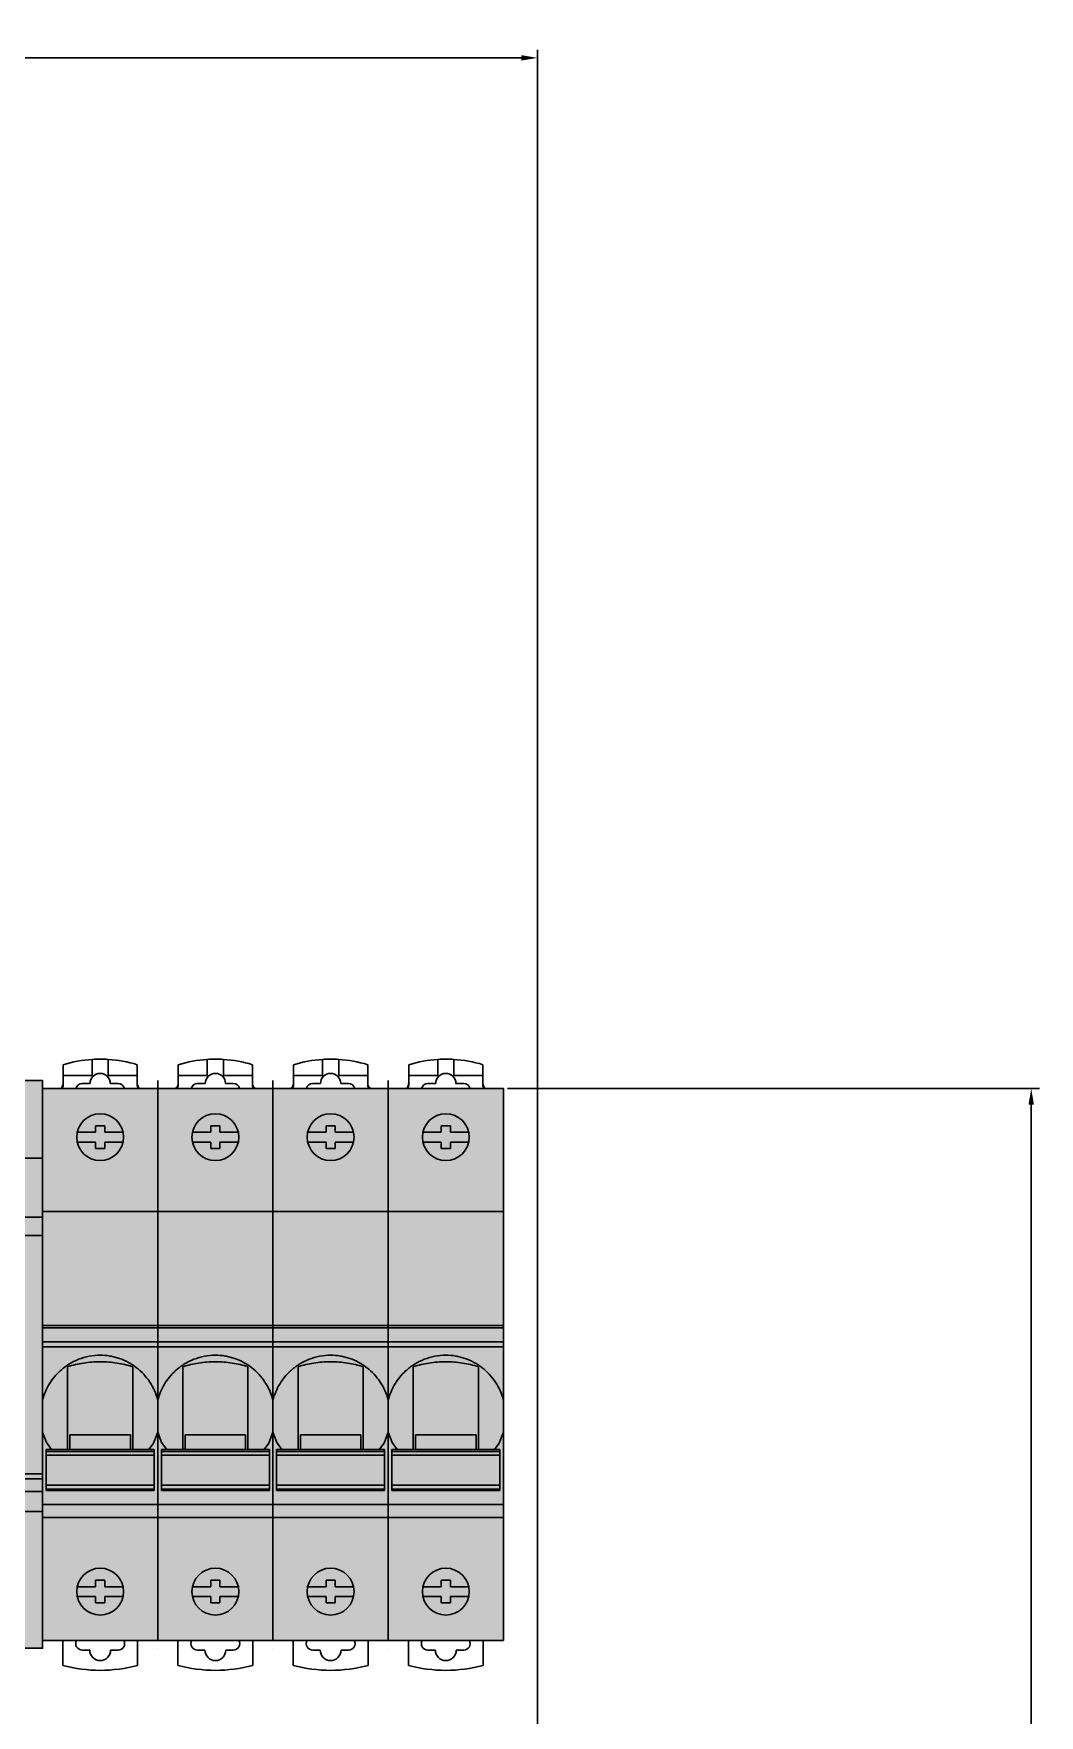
# Model space of a CAD drawing. Extents: x -20 to 1437, y -5898 to 436.
# Drawn here: x 937.3 to 1091.8, y 178.1 to 436.5 of the extents above; entities that cross this region are included whole.
import ezdxf

# ---------------------------------------------------------------- set-up
doc = ezdxf.new("R2010")
doc.units = 0
for name, color, linetype in [('HIDDEN', 7, 'Continuous'), ('SYMS', 7, 'Continuous'), ('THICK', 7, 'Continuous')]:
    doc.layers.add(name, color=color, linetype=linetype)
doc.dimstyles.new('ISO-25', dxfattribs={"dimtxt": 2.5, "dimasz": 2.5, "dimexe": 1.25, "dimexo": 0.625, "dimtad": 1, "dimtxsty": 'Standard', "dimcen": 2.5, "dimadec": 0, "dimazin": 0, "dimtfac": 1, "dimtmove": 0, "dimatfit": 3, "dimfxl": 1, "dimarcsym": 0})

# ---------------------------------------------------------------- blocks, each defined once
blk = doc.blocks.new('*D43')
at = {"layer": 'Defpoints', "color": 0, "transparency": 16777216}
for p in [(1014.7, 432.77), (752.05, 274.44), (1014.7, -31.65)]:
    blk.add_point(p, dxfattribs=at)
at = {"layer": 'SYMS', "color": 0, "lineweight": -2, "transparency": 16777216}
for p, q in [((752.05, 275.06), (752.05, 434.02)), ((754.55, 432.77), (1012.2, 432.77)), ((1014.7, -31.03), (1014.7, 434.02))]:
    blk.add_line(p, q, dxfattribs=at)
at = {"layer": 'SYMS', "color": 0, "transparency": 16777216}
for points in [[(754.55, 433.18), (754.55, 432.35), (752.05, 432.77)], [(1012.2, 433.18), (1012.2, 432.35), (1014.7, 432.77)]]:
    blk.add_solid(points, dxfattribs=at)
at = {"layer": 'SYMS', "color": 0, "transparency": 16777216, "insert": (883.38, 434.85), "char_height": 2.5, "attachment_point": 5}
blk.add_mtext('262,65', dxfattribs=at)
blk = doc.blocks.new('*D44')
at = {"layer": 'Defpoints', "color": 0, "transparency": 16777216}
for p in [(1009.45, 274.44), (1006.12, -80.25), (1090.55, -80.25)]:
    blk.add_point(p, dxfattribs=at)
at = {"layer": 'SYMS', "color": 0, "lineweight": -2, "transparency": 16777216}
for p, q in [((1010.08, 274.44), (1091.8, 274.44)), ((1090.55, 271.94), (1090.55, -77.75)), ((1006.74, -80.25), (1091.8, -80.25))]:
    blk.add_line(p, q, dxfattribs=at)
at = {"layer": 'SYMS', "color": 0, "transparency": 16777216}
for points in [[(1090.13, 271.94), (1090.96, 271.94), (1090.55, 274.44)], [(1090.13, -77.75), (1090.96, -77.75), (1090.55, -80.25)]]:
    blk.add_solid(points, dxfattribs=at)
at = {"layer": 'SYMS', "color": 0, "transparency": 16777216, "insert": (1088.46, 97.09), "char_height": 2.5, "attachment_point": 5, "rotation": 90}
blk.add_mtext('354,69', dxfattribs=at)

msp = doc.modelspace()

# ---------------------------------------------------------------- hatches: boundary and pattern name
at = {"layer": 'SYMS', "true_color": 0x636466}
h = msp.add_hatch(color=251, dxfattribs=at)
h.dxf.hatch_style = 1
h.paths.add_polyline_path([(894.155, 188.435), (938.655, 188.435), (938.655, 275.635), (894.155, 275.635)])
h = msp.add_hatch(color=251, dxfattribs=at)
h.dxf.hatch_style = 1
h.paths.add_polyline_path([(956.355, 274.435), (938.655, 274.435), (938.655, 189.635), (956.355, 189.635)])
h = msp.add_hatch(color=251, dxfattribs=at)
h.dxf.hatch_style = 1
h.paths.add_polyline_path([(974.055, 274.435), (956.355, 274.435), (956.355, 189.635), (974.055, 189.635)])
h = msp.add_hatch(color=251, dxfattribs=at)
h.dxf.hatch_style = 1
h.paths.add_polyline_path([(991.755, 274.435), (974.055, 274.435), (974.055, 189.635), (991.755, 189.635)])
h = msp.add_hatch(color=251, dxfattribs=at)
h.dxf.hatch_style = 1
h.paths.add_polyline_path([(1009.455, 274.435), (991.755, 274.435), (991.755, 189.635), (1009.455, 189.635)])

# ---------------------------------------------------------------- linework, layer by layer
at = {"color": 7, "linetype": 'Continuous'}
for p, q in [((941.805, 276.437), (941.805, 278.072)), ((946.255, 278.895), (946.255, 276.437)), ((948.755, 276.437), (948.755, 278.898)), ((953.205, 278.085), (953.205, 276.437)), ((959.505, 276.437), (959.505, 278.072)), ((963.955, 278.895), (963.955, 276.437)), ((966.455, 276.437), (966.455, 278.898)), ((970.905, 278.085), (970.905, 276.437)), ((977.205, 276.437), (977.205, 278.072)), ((981.655, 278.895), (981.655, 276.437)), ((984.155, 276.437), (984.155, 278.898)), ((988.605, 278.085), (988.605, 276.437)), ((994.905, 276.437), (994.905, 278.072)), ((999.355, 278.895), (999.355, 276.437)), ((1001.855, 276.437), (1001.855, 278.898)), ((1006.305, 278.085), (1006.305, 276.437)), ((938.655, 189.635), (938.655, 274.435)), ((956.355, 274.435), (938.655, 274.435)), ((946.255, 276.437), (941.805, 276.437)), ((941.805, 275.002), (941.805, 276.435)), ((945.955, 275.203), (944.755, 275.203)), ((953.205, 276.437), (948.755, 276.437)), ((950.255, 275.203), (949.055, 275.203)), ((953.205, 276.435), (953.205, 275.002)), ((956.355, 189.635), (956.355, 274.435)), ((956.355, 189.635), (956.355, 274.435)), ((974.055, 274.435), (956.355, 274.435)), ((963.955, 276.437), (959.505, 276.437)), ((959.505, 275.002), (959.505, 276.435)), ((963.655, 275.203), (962.455, 275.203)), ((970.905, 276.437), (966.455, 276.437)), ((967.955, 275.203), (966.755, 275.203)), ((970.905, 276.435), (970.905, 275.002)), ((974.055, 189.635), (974.055, 274.435)), ((974.055, 189.635), (974.055, 274.435)), ((991.755, 274.435), (974.055, 274.435)), ((981.655, 276.437), (977.205, 276.437)), ((977.205, 275.002), (977.205, 276.435)), ((981.355, 275.203), (980.155, 275.203)), ((988.605, 276.437), (984.155, 276.437)), ((985.655, 275.203), (984.455, 275.203)), ((988.605, 276.435), (988.605, 275.002)), ((991.755, 189.635), (991.755, 274.435)), ((991.755, 189.635), (991.755, 274.435)), ((1009.455, 274.435), (991.755, 274.435)), ((999.355, 276.437), (994.905, 276.437)), ((994.905, 275.002), (994.905, 276.435)), ((999.055, 275.203), (997.855, 275.203)), ((1006.305, 276.437), (1001.855, 276.437)), ((1003.355, 275.203), (1002.155, 275.203)), ((1006.305, 276.435), (1006.305, 275.002)), ((1009.455, 189.635), (1009.455, 274.435)), ((946.805, 267.704), (943.984, 267.704)), ((946.805, 266.204), (943.984, 266.204)), ((946.805, 267.704), (946.805, 268.704)), ((946.805, 268.704), (948.205, 268.704)), ((946.805, 265.204), (946.805, 266.204)), ((948.205, 268.704), (948.205, 267.704)), ((948.205, 267.704), (951.026, 267.704)), ((948.205, 266.204), (948.205, 265.204)), ((948.205, 266.204), (951.026, 266.204)), ((964.505, 267.704), (961.684, 267.704)), ((964.505, 266.204), (961.684, 266.204)), ((964.505, 267.704), (964.505, 268.704)), ((964.505, 268.704), (965.905, 268.704)), ((964.505, 265.204), (964.505, 266.204)), ((965.905, 268.704), (965.905, 267.704)), ((965.905, 267.704), (968.726, 267.704)), ((965.905, 266.204), (965.905, 265.204)), ((965.905, 266.204), (968.726, 266.204)), ((982.205, 267.704), (979.384, 267.704)), ((982.205, 266.204), (979.384, 266.204)), ((982.205, 267.704), (982.205, 268.704)), ((982.205, 268.704), (983.605, 268.704)), ((982.205, 265.204), (982.205, 266.204)), ((983.605, 268.704), (983.605, 267.704)), ((983.605, 267.704), (986.426, 267.704)), ((983.605, 266.204), (983.605, 265.204)), ((983.605, 266.204), (986.426, 266.204)), ((999.905, 267.704), (997.084, 267.704)), ((999.905, 266.204), (997.084, 266.204)), ((999.905, 267.704), (999.905, 268.704)), ((999.905, 268.704), (1001.305, 268.704)), ((999.905, 265.204), (999.905, 266.204)), ((1001.305, 268.704), (1001.305, 267.704)), ((1001.305, 267.704), (1004.126, 267.704)), ((1001.305, 266.204), (1001.305, 265.204)), ((1001.305, 266.204), (1004.126, 266.204)), ((948.205, 265.204), (946.805, 265.204)), ((965.905, 265.204), (964.505, 265.204)), ((983.605, 265.204), (982.205, 265.204)), ((1001.305, 265.204), (999.905, 265.204)), ((956.355, 255.536), (938.655, 255.536)), ((974.055, 255.536), (956.355, 255.536)), ((991.755, 255.536), (974.055, 255.536)), ((1009.455, 255.536), (991.755, 255.536)), ((956.355, 238.033), (938.655, 238.033)), ((974.055, 238.033), (956.355, 238.033)), ((991.755, 238.033), (974.055, 238.033)), ((1009.455, 238.033), (991.755, 238.033)), ((938.655, 237.633), (956.355, 237.633)), ((938.655, 235.531), (956.355, 235.531)), ((956.355, 237.633), (974.055, 237.633)), ((956.355, 235.531), (974.055, 235.531)), ((974.055, 237.633), (991.755, 237.633)), ((974.055, 235.531), (991.755, 235.531)), ((991.755, 237.633), (1009.455, 237.633)), ((991.755, 235.531), (1009.455, 235.531)), ((956.355, 234.739), (938.655, 234.739)), ((974.055, 234.739), (956.355, 234.739)), ((991.755, 234.739), (974.055, 234.739)), ((1009.455, 234.739), (991.755, 234.739)), ((942.505, 218.972), (942.505, 231.676)), ((952.505, 218.972), (952.505, 231.676)), ((960.205, 218.972), (960.205, 231.676)), ((970.205, 218.972), (970.205, 231.676)), ((977.905, 218.972), (977.905, 231.676)), ((987.905, 218.972), (987.905, 231.676)), ((995.605, 218.972), (995.605, 231.676)), ((1005.605, 218.972), (1005.605, 231.676)), ((942.855, 221.237), (952.155, 221.237)), ((942.855, 218.972), (942.855, 221.237)), ((952.155, 221.237), (952.155, 218.972)), ((960.555, 221.237), (969.855, 221.237)), ((960.555, 218.972), (960.555, 221.237)), ((969.855, 221.237), (969.855, 218.972)), ((978.255, 221.237), (987.555, 221.237)), ((978.255, 218.972), (978.255, 221.237)), ((987.555, 221.237), (987.555, 218.972)), ((995.955, 221.237), (1005.255, 221.237)), ((995.955, 218.972), (995.955, 221.237)), ((1005.255, 221.237), (1005.255, 218.972)), ((939.205, 218.972), (955.805, 218.972)), ((939.205, 212.665), (939.205, 218.972)), ((955.805, 218.683), (939.205, 218.683)), ((955.805, 218.107), (939.205, 218.107)), ((955.805, 218.972), (955.805, 212.665)), ((956.905, 218.972), (973.505, 218.972)), ((956.905, 212.665), (956.905, 218.972)), ((973.505, 218.683), (956.905, 218.683)), ((973.505, 218.107), (956.905, 218.107)), ((973.505, 218.972), (973.505, 212.665)), ((974.605, 218.972), (991.205, 218.972)), ((974.605, 212.665), (974.605, 218.972)), ((991.205, 218.683), (974.605, 218.683)), ((991.205, 218.107), (974.605, 218.107)), ((991.205, 218.972), (991.205, 212.665)), ((992.305, 218.972), (1008.905, 218.972)), ((992.305, 212.665), (992.305, 218.972)), ((1008.905, 218.683), (992.305, 218.683)), ((1008.905, 218.107), (992.305, 218.107)), ((1008.905, 218.972), (1008.905, 212.665)), ((939.205, 213.473), (955.805, 213.473)), ((939.205, 212.855), (955.805, 212.855)), ((939.205, 212.665), (955.805, 212.665)), ((956.905, 213.473), (973.505, 213.473)), ((956.905, 212.855), (973.505, 212.855)), ((956.905, 212.665), (973.505, 212.665)), ((974.605, 213.473), (991.205, 213.473)), ((974.605, 212.855), (991.205, 212.855)), ((974.605, 212.665), (991.205, 212.665)), ((992.305, 213.473), (1008.905, 213.473)), ((992.305, 212.855), (1008.905, 212.855)), ((992.305, 212.665), (1008.905, 212.665)), ((938.655, 210.536), (956.355, 210.536)), ((956.355, 210.536), (974.055, 210.536)), ((974.055, 210.536), (991.755, 210.536)), ((991.755, 210.536), (1009.455, 210.536)), ((956.355, 208.523), (938.655, 208.523)), ((974.055, 208.523), (956.355, 208.523)), ((991.755, 208.523), (974.055, 208.523)), ((1009.455, 208.523), (991.755, 208.523)), ((946.805, 197.885), (943.984, 197.885)), ((946.805, 196.385), (943.984, 196.385)), ((946.805, 198.885), (948.205, 198.885)), ((946.805, 197.885), (946.805, 198.885)), ((946.805, 195.385), (946.805, 196.385)), ((948.205, 198.885), (948.205, 197.885)), ((948.205, 197.885), (951.026, 197.885)), ((948.205, 196.385), (951.026, 196.385)), ((948.205, 196.385), (948.205, 195.385)), ((964.505, 197.885), (961.684, 197.885)), ((964.505, 196.385), (961.684, 196.385)), ((964.505, 198.885), (965.905, 198.885)), ((964.505, 197.885), (964.505, 198.885)), ((964.505, 195.385), (964.505, 196.385)), ((965.905, 198.885), (965.905, 197.885)), ((965.905, 197.885), (968.726, 197.885)), ((965.905, 196.385), (968.726, 196.385)), ((965.905, 196.385), (965.905, 195.385)), ((982.205, 197.885), (979.384, 197.885)), ((982.205, 196.385), (979.384, 196.385)), ((982.205, 198.885), (983.605, 198.885)), ((982.205, 197.885), (982.205, 198.885)), ((982.205, 195.385), (982.205, 196.385)), ((983.605, 198.885), (983.605, 197.885)), ((983.605, 197.885), (986.426, 197.885)), ((983.605, 196.385), (986.426, 196.385)), ((983.605, 196.385), (983.605, 195.385)), ((999.905, 197.885), (997.084, 197.885)), ((999.905, 196.385), (997.084, 196.385)), ((999.905, 198.885), (1001.305, 198.885)), ((999.905, 197.885), (999.905, 198.885)), ((999.905, 195.385), (999.905, 196.385)), ((1001.305, 198.885), (1001.305, 197.885)), ((1001.305, 197.885), (1004.126, 197.885)), ((1001.305, 196.385), (1004.126, 196.385)), ((1001.305, 196.385), (1001.305, 195.385)), ((948.205, 195.385), (946.805, 195.385)), ((965.905, 195.385), (964.505, 195.385)), ((983.605, 195.385), (982.205, 195.385)), ((1001.305, 195.385), (999.905, 195.385)), ((938.655, 189.635), (956.355, 189.635)), ((941.755, 189.635), (941.755, 185.8)), ((953.255, 185.8), (953.255, 189.635)), ((956.355, 189.635), (974.055, 189.635)), ((959.455, 189.635), (959.455, 185.8)), ((970.955, 185.8), (970.955, 189.635)), ((974.055, 189.635), (991.755, 189.635)), ((977.155, 189.635), (977.155, 185.8)), ((988.655, 185.8), (988.655, 189.635)), ((991.755, 189.635), (1009.455, 189.635)), ((994.855, 189.635), (994.855, 185.8)), ((1006.355, 185.8), (1006.355, 189.635)), ((945.905, 188.135), (944.755, 188.135)), ((950.255, 188.135), (949.105, 188.135)), ((963.605, 188.135), (962.455, 188.135)), ((967.955, 188.135), (966.805, 188.135)), ((981.305, 188.135), (980.155, 188.135)), ((985.655, 188.135), (984.505, 188.135)), ((999.005, 188.135), (997.855, 188.135)), ((1003.355, 188.135), (1002.205, 188.135))]:
    msp.add_line(p, q, dxfattribs=at)
for points in [[(940.025, 218.972), (939.242, 220.04), (938.655, 221.612)], [(956.355, 221.612), (955.719, 219.94), (954.989, 218.972)], [(957.725, 218.972), (956.942, 220.04), (956.355, 221.612)], [(974.055, 221.612), (973.419, 219.94), (972.689, 218.972)], [(975.425, 218.972), (974.642, 220.04), (974.055, 221.612)], [(991.755, 221.612), (991.119, 219.94), (990.389, 218.972)], [(993.125, 218.972), (992.342, 220.04), (991.755, 221.612)], [(1009.455, 221.612), (1008.819, 219.94), (1008.089, 218.972)]]:
    msp.add_lwpolyline(points, dxfattribs=at)
for centre in [(947.505, 266.954), (965.205, 266.954), (982.905, 266.954), (1000.605, 266.954), (947.505, 197.135), (965.205, 197.135), (982.905, 197.135), (1000.605, 197.135)]:
    msp.add_circle(centre, 3.6, dxfattribs=at)
for centre, radius, start, end in [((947.526, 259.587), 19.35, 93.76682, 107.19779), ((947.526, 259.585), 19.35, 86.35908, 93.76682), ((947.526, 259.587), 19.35, 72.93368, 86.35908), ((965.226, 259.587), 19.35, 93.76682, 107.19779), ((965.226, 259.585), 19.35, 86.35908, 93.76682), ((965.226, 259.587), 19.35, 72.93368, 86.35908), ((982.926, 259.587), 19.35, 93.76682, 107.19779), ((982.926, 259.585), 19.35, 86.35908, 93.76682), ((982.926, 259.587), 19.35, 72.93368, 86.35908), ((1000.626, 259.587), 19.35, 93.76682, 107.19779), ((1000.626, 259.585), 19.35, 86.35908, 93.76682), ((1000.626, 259.587), 19.35, 72.93368, 86.35908), ((940.807, 275.228), 0.997, 308.51626, 347.03189), ((940.807, 275.227), 0.997, 347.0631, 359.98494), ((944.756, 274.202), 1, 90.0557, 166.52402), ((950.254, 274.202), 1.001, 13.47391, 89.94427), ((954.202, 275.227), 0.998, 180.01521, 192.87361), ((954.202, 275.228), 0.997, 192.9049, 231.4838), ((958.507, 275.228), 0.997, 308.51626, 347.03189), ((958.507, 275.227), 0.997, 347.0631, 359.98494), ((962.456, 274.202), 1, 90.0557, 166.52402), ((967.954, 274.202), 1.001, 13.47391, 89.94427), ((971.902, 275.227), 0.998, 180.01521, 192.87361), ((971.902, 275.228), 0.997, 192.9049, 231.4838), ((976.207, 275.228), 0.997, 308.51626, 347.03189), ((976.207, 275.227), 0.997, 347.0631, 359.98494), ((980.156, 274.202), 1, 90.0557, 166.52402), ((985.654, 274.202), 1.001, 13.47391, 89.94427), ((989.602, 275.227), 0.998, 180.01521, 192.87361), ((989.602, 275.228), 0.997, 192.9049, 231.4838), ((993.907, 275.228), 0.997, 308.51626, 347.03189), ((993.907, 275.227), 0.997, 347.0631, 359.98494), ((997.856, 274.202), 1, 90.0557, 166.52402), ((1003.354, 274.202), 1.001, 13.47391, 89.94427), ((1007.302, 275.227), 0.998, 180.01521, 192.87361), ((1007.302, 275.228), 0.997, 192.9049, 231.4838), ((944.755, 189.135), 1, 149.9964, 270), ((950.255, 189.135), 1, 270, 30.00379), ((962.455, 189.135), 1, 149.9964, 270), ((967.955, 189.135), 1, 270, 30.00379), ((980.155, 189.135), 1, 149.9964, 270), ((985.655, 189.135), 1, 270, 30.00379), ((997.855, 189.135), 1, 149.9964, 270), ((1003.355, 189.135), 1, 270, 30.00379), ((947.505, 188.135), 1.6, 180, 0), ((965.205, 188.135), 1.6, 180, 0), ((982.905, 188.135), 1.6, 180, 0), ((1000.605, 188.135), 1.6, 180, 0), ((947.505, 207.035), 22, 254.84901, 285.15099), ((965.205, 207.035), 22, 254.84901, 285.15099), ((982.905, 207.035), 22, 254.84901, 285.15099), ((1000.605, 207.035), 22, 254.84901, 285.15099)]:
    msp.add_arc(centre, radius, start, end, dxfattribs=at)
for centre in [(947.505, 275.203), (965.205, 275.203), (982.905, 275.203), (1000.605, 275.203)]:
    msp.add_ellipse(centre, major_axis=(0, 1.554), ratio=0.9974926, start_param=-1.5707963, end_param=1.5707963, dxfattribs=at)
for points, knots in [([(941.805, 275.003), (941.805, 274.901), (941.774, 274.697), (941.683, 274.511), (941.625, 274.428)], [0, 0, 0, 0, 0.5000393, 1, 1, 1, 1]), ([(953.385, 274.428), (953.327, 274.511), (953.235, 274.697), (953.205, 274.901), (953.205, 275.003)], [0, 0, 0, 0, 0.4999607, 1, 1, 1, 1]), ([(959.505, 275.003), (959.505, 274.901), (959.474, 274.697), (959.383, 274.511), (959.325, 274.428)], [0, 0, 0, 0, 0.5000393, 1, 1, 1, 1]), ([(971.085, 274.428), (971.027, 274.511), (970.935, 274.697), (970.905, 274.901), (970.905, 275.003)], [0, 0, 0, 0, 0.4999607, 1, 1, 1, 1]), ([(977.205, 275.003), (977.205, 274.901), (977.174, 274.697), (977.083, 274.511), (977.025, 274.428)], [0, 0, 0, 0, 0.5000393, 1, 1, 1, 1]), ([(988.785, 274.428), (988.727, 274.511), (988.635, 274.697), (988.605, 274.901), (988.605, 275.003)], [0, 0, 0, 0, 0.4999607, 1, 1, 1, 1]), ([(994.905, 275.003), (994.905, 274.901), (994.874, 274.697), (994.783, 274.511), (994.725, 274.428)], [0, 0, 0, 0, 0.5000393, 1, 1, 1, 1]), ([(1006.485, 274.428), (1006.427, 274.511), (1006.335, 274.697), (1006.305, 274.901), (1006.305, 275.003)], [0, 0, 0, 0, 0.4999607, 1, 1, 1, 1]), ([(947.505, 233.453), (946.94, 233.453), (945.808, 233.347), (944.173, 232.873), (942.653, 232.104), (941.75, 231.413), (941.336, 231.031)], [0, 0, 0, 0, 0.249983, 0.4999731, 0.749982, 1, 1, 1, 1]), ([(947.505, 233.453), (948.005, 233.453), (948.758, 233.39), (949.739, 233.183), (950.699, 232.896), (951.849, 232.388), (953.11, 231.562), (954.221, 230.542), (955.152, 229.357), (955.881, 228.039), (956.223, 227.095), (956.355, 226.613)], [0, 0, 0, 0, 0.1250463, 0.187644, 0.2502092, 0.3752242, 0.5002534, 0.6252622, 0.7502319, 0.8751628, 1, 1, 1, 1]), ([(965.205, 233.453), (964.64, 233.453), (963.508, 233.347), (961.873, 232.873), (960.353, 232.104), (959.45, 231.413), (959.036, 231.031)], [0, 0, 0, 0, 0.249983, 0.4999731, 0.749982, 1, 1, 1, 1]), ([(965.205, 233.453), (965.705, 233.453), (966.458, 233.39), (967.439, 233.183), (968.399, 232.896), (969.549, 232.388), (970.81, 231.562), (971.921, 230.542), (972.852, 229.357), (973.581, 228.039), (973.923, 227.095), (974.055, 226.613)], [0, 0, 0, 0, 0.1250463, 0.187644, 0.2502092, 0.3752242, 0.5002534, 0.6252622, 0.7502319, 0.8751628, 1, 1, 1, 1]), ([(982.905, 233.453), (982.34, 233.453), (981.208, 233.347), (979.573, 232.873), (978.053, 232.104), (977.15, 231.413), (976.736, 231.031)], [0, 0, 0, 0, 0.249983, 0.4999731, 0.749982, 1, 1, 1, 1]), ([(982.905, 233.453), (983.405, 233.453), (984.158, 233.39), (985.139, 233.183), (986.099, 232.896), (987.249, 232.388), (988.51, 231.562), (989.621, 230.542), (990.552, 229.357), (991.281, 228.039), (991.623, 227.095), (991.755, 226.613)], [0, 0, 0, 0, 0.1250463, 0.187644, 0.2502092, 0.3752242, 0.5002534, 0.6252622, 0.7502319, 0.8751628, 1, 1, 1, 1]), ([(1000.605, 233.453), (1000.04, 233.453), (998.908, 233.347), (997.273, 232.873), (995.753, 232.104), (994.85, 231.413), (994.436, 231.031)], [0, 0, 0, 0, 0.249983, 0.4999731, 0.749982, 1, 1, 1, 1]), ([(1000.605, 233.453), (1001.105, 233.453), (1001.858, 233.39), (1002.839, 233.183), (1003.799, 232.896), (1004.949, 232.388), (1006.21, 231.562), (1007.321, 230.542), (1008.252, 229.357), (1008.981, 228.039), (1009.323, 227.095), (1009.455, 226.613)], [0, 0, 0, 0, 0.1250463, 0.187644, 0.2502092, 0.3752242, 0.5002534, 0.6252622, 0.7502319, 0.8751628, 1, 1, 1, 1]), ([(938.655, 226.613), (938.77, 227.033), (939.059, 227.858), (939.658, 229.025), (940.415, 230.097), (941.015, 230.735), (941.336, 231.031)], [0, 0, 0, 0, 0.2498032, 0.4998079, 0.7499053, 1, 1, 1, 1]), ([(947.505, 232.444), (946.643, 232.444), (944.95, 232.318), (943.294, 231.934), (942.505, 231.676)], [0, 0, 0, 0, 0.5091459, 1, 1, 1, 1]), ([(952.505, 231.676), (951.716, 231.934), (950.06, 232.318), (948.366, 232.444), (947.505, 232.444)], [0, 0, 0, 0, 0.4908541, 1, 1, 1, 1]), ([(956.355, 226.613), (956.47, 227.033), (956.759, 227.858), (957.358, 229.025), (958.115, 230.097), (958.715, 230.735), (959.036, 231.031)], [0, 0, 0, 0, 0.2498032, 0.4998079, 0.7499053, 1, 1, 1, 1]), ([(965.205, 232.444), (964.343, 232.444), (962.65, 232.318), (960.994, 231.934), (960.205, 231.676)], [0, 0, 0, 0, 0.5091459, 1, 1, 1, 1]), ([(970.205, 231.676), (969.416, 231.934), (967.76, 232.318), (966.066, 232.444), (965.205, 232.444)], [0, 0, 0, 0, 0.4908541, 1, 1, 1, 1]), ([(974.055, 226.613), (974.17, 227.033), (974.459, 227.858), (975.058, 229.025), (975.815, 230.097), (976.415, 230.735), (976.736, 231.031)], [0, 0, 0, 0, 0.2498032, 0.4998079, 0.7499053, 1, 1, 1, 1]), ([(982.905, 232.444), (982.043, 232.444), (980.35, 232.318), (978.694, 231.934), (977.905, 231.676)], [0, 0, 0, 0, 0.5091459, 1, 1, 1, 1]), ([(987.905, 231.676), (987.116, 231.934), (985.46, 232.318), (983.766, 232.444), (982.905, 232.444)], [0, 0, 0, 0, 0.4908541, 1, 1, 1, 1]), ([(991.755, 226.613), (991.87, 227.033), (992.159, 227.858), (992.758, 229.025), (993.515, 230.097), (994.115, 230.735), (994.436, 231.031)], [0, 0, 0, 0, 0.2498032, 0.4998079, 0.7499053, 1, 1, 1, 1]), ([(1000.605, 232.444), (999.743, 232.444), (998.05, 232.318), (996.394, 231.934), (995.605, 231.676)], [0, 0, 0, 0, 0.5091459, 1, 1, 1, 1]), ([(1005.605, 231.676), (1004.816, 231.934), (1003.16, 232.318), (1001.466, 232.444), (1000.605, 232.444)], [0, 0, 0, 0, 0.4908541, 1, 1, 1, 1])]:
    msp.add_open_spline(points, degree=3, knots=knots, dxfattribs=at)
at = {"layer": 'HIDDEN'}
for p, q in [((938.655, 275.635), (938.655, 275.635)), ((956.355, 275.635), (956.355, 275.635)), ((974.055, 275.635), (974.055, 275.635)), ((991.755, 275.635), (991.755, 275.635)), ((938.655, 263.735), (894.155, 263.735)), ((938.655, 254.635), (938.655, 254.635)), ((956.355, 254.635), (956.355, 254.635)), ((974.055, 254.635), (974.055, 254.635)), ((991.755, 254.635), (991.755, 254.635)), ((938.655, 251.835), (894.155, 251.835)), ((938.655, 251.835), (938.655, 251.835)), ((956.355, 251.835), (956.355, 251.835)), ((974.055, 251.835), (974.055, 251.835)), ((991.755, 251.835), (991.755, 251.835)), ((938.655, 215.221), (932.655, 215.221)), ((938.655, 214.435), (894.155, 214.435)), ((938.655, 212.535), (894.155, 212.535)), ((938.655, 214.435), (938.655, 214.435)), ((956.355, 214.435), (956.355, 214.435)), ((974.055, 214.435), (974.055, 214.435)), ((991.755, 214.435), (991.755, 214.435)), ((938.655, 209.435), (938.655, 209.435)), ((956.355, 209.435), (956.355, 209.435)), ((974.055, 209.435), (974.055, 209.435)), ((991.755, 209.435), (991.755, 209.435)), ((938.655, 188.435), (938.655, 188.435)), ((956.355, 188.435), (956.355, 188.435)), ((974.055, 188.435), (974.055, 188.435)), ((991.755, 188.435), (991.755, 188.435))]:
    msp.add_line(p, q, dxfattribs=at)
at = {"layer": 'SYMS'}
for points in [[(894.155, 275.635), (938.655, 275.635), (938.655, 188.435), (894.155, 188.435)], [(938.655, 274.435), (956.355, 274.435), (956.355, 189.635), (938.655, 189.635)], [(956.355, 274.435), (974.055, 274.435), (974.055, 189.635), (956.355, 189.635)], [(974.055, 274.435), (991.755, 274.435), (991.755, 189.635), (974.055, 189.635)], [(991.755, 274.435), (1009.455, 274.435), (1009.455, 189.635), (991.755, 189.635)]]:
    msp.add_lwpolyline(points, close=True, dxfattribs=at)
at = {"layer": 'THICK'}
for p, q in [((938.655, 275.635), (894.155, 275.635)), ((938.655, 254.635), (938.655, 275.635)), ((956.355, 254.635), (956.355, 275.635)), ((974.055, 254.635), (974.055, 275.635)), ((991.755, 254.635), (991.755, 275.635)), ((938.655, 254.635), (894.155, 254.635)), ((938.655, 209.435), (938.655, 254.635)), ((956.355, 209.435), (956.355, 254.635)), ((974.055, 209.435), (974.055, 254.635)), ((991.755, 209.435), (991.755, 254.635)), ((938.655, 209.435), (894.155, 209.435)), ((938.655, 188.435), (938.655, 209.435)), ((938.655, 188.435), (894.155, 188.435))]:
    msp.add_line(p, q, dxfattribs=at)

# ---------------------------------------------------------------- dimensions: what is measured, and where the dimension line sits
at = {"layer": 'SYMS'}
dim = msp.add_linear_dim(base=(1014.705, 432.767), p1=(752.055, 274.435), p2=(1014.705, -31.651), dimstyle='ISO-25', dxfattribs=at)
dim.commit()
dim.dimension.update_dxf_attribs({"geometry": '*D43', "text_midpoint": (883.38, 434.85)})
dim = msp.add_linear_dim(base=(1090.547, -80.251), p1=(1009.455, 274.435), p2=(1006.118, -80.251), angle=90, dimstyle='ISO-25', dxfattribs=at)
dim.commit()
dim.dimension.update_dxf_attribs({"geometry": '*D44', "text_midpoint": (1088.464, 97.092)})

doc.saveas('drawing.dxf')
